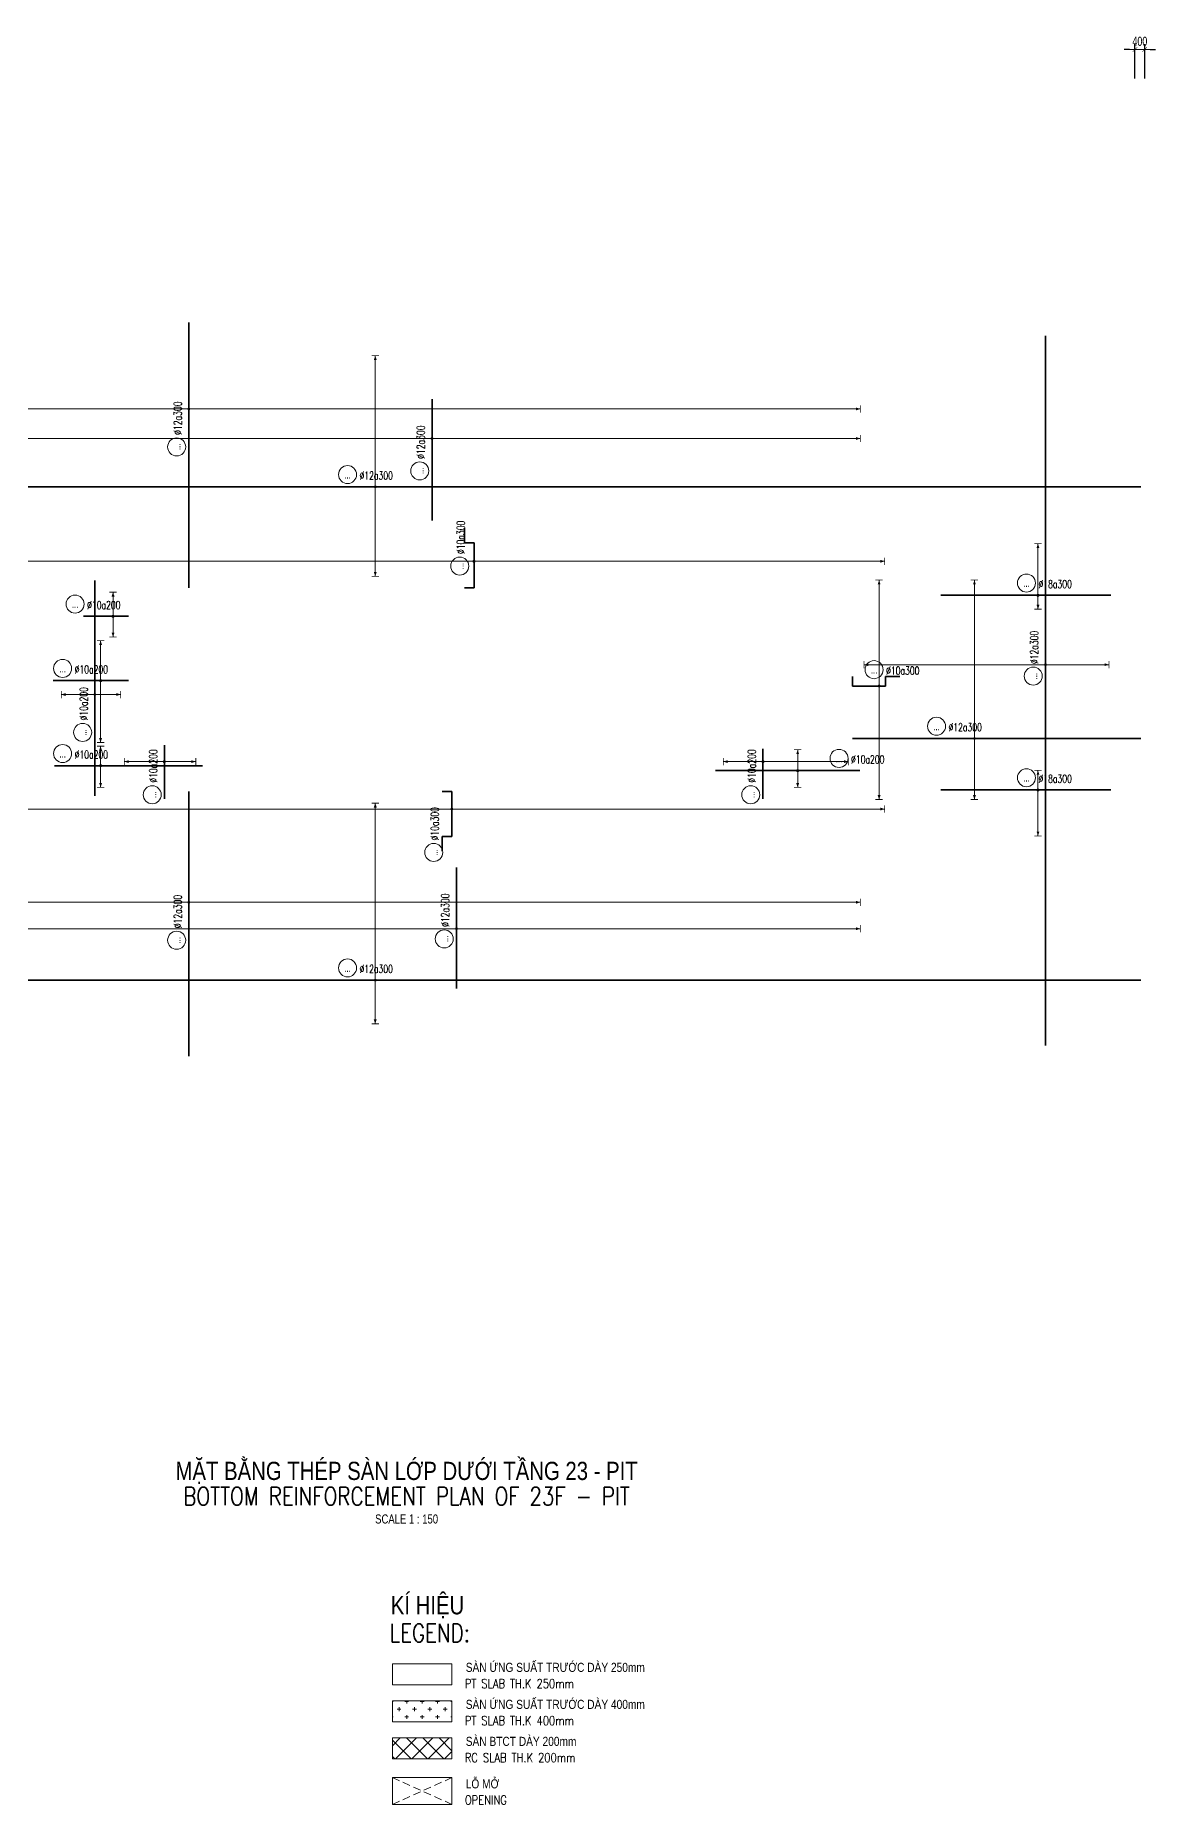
# Model space of a CAD drawing. Header units: millimetres. Extents: x 118516 to 587758, y -25561 to 50684.
# Drawn here: x 146261 to 192450, y -22270 to 50684 of the extents above; entities that cross this region are included whole.
import ezdxf
from ezdxf.enums import TextEntityAlignment as Align

# ---------------------------------------------------------------- set-up
doc = ezdxf.new("R2010")
doc.units = ezdxf.units.MM
doc.linetypes.add('DASHED2', pattern=[9.525, 6.35, -3.175])
doc.layers.get('0').update_dxf_attribs({"lineweight": 20})
doc.layers.get('Defpoints').update_dxf_attribs({"color": 151, "lineweight": 9})
for name, color, linetype, lineweight in [('NDC_S_ANNO', 7, 'Continuous', 20), ('NDC_S_DIM', 1, 'Continuous', 15), ('NDC_S_ENG TEXT', 2, 'Continuous', 20), ('NDC_S_ENG TITLE', 3, 'Continuous', 20), ('NDC_S_HATCH MATERIAL', 8, 'Continuous', 13), ('NDC_S_OPENING', 9, 'DASHED2', 13), ('NDC_S_REBAR', 4, 'Continuous', 35), ('NDC_S_SLAB', 2, 'Continuous', 20), ('NDC_S_TEXT SYMBOL', 7, 'Continuous', 20), ('NDC_S_VN TEXT', 7, 'Continuous', 20), ('NDC_S_VN TITLE', 6, 'Continuous', 35)]:
    doc.layers.add(name, color=color, linetype=linetype, lineweight=lineweight)
doc.styles.add('$0$NDC_EN TXT', font='romans.shx', dxfattribs={"width": 0.8})
doc.styles.add('ARIAL', font='arial.ttf', dxfattribs={"width": 0.7})
doc.styles.add('NDC_ANNO', font='', dxfattribs={"width": 0.8})
doc.styles.add('NDC_DIM', font='', dxfattribs={"width": 0.75})
doc.styles.add('NDC_EN TXT', font='romans.shx', dxfattribs={"width": 0.8})
doc.styles.add('NDC_ROMANS', font='romans.shx', dxfattribs={"width": 0.7})
doc.styles.add('NDC_VIE TXT', font='arial.ttf', dxfattribs={"width": 0.8})
doc.styles.get('NDC_ANNO').set_extended_font_data('Dotum')
doc.styles.get('NDC_DIM').set_extended_font_data('Dotum')
doc.dimstyles.new('NDC_dim_150', dxfattribs={"dimscale": 150, "dimtxt": 2.5, "dimasz": 1.5, "dimexe": 1.5, "dimexo": 2.5, "dimgap": 1, "dimtad": 1, "dimdec": 0, "dimzin": 0, "dimdsep": 46, "dimtxsty": 'NDC_DIM', "dimblk": 'DIMMARK', "dimcen": 0.09, "dimdle": 1.2, "dimclrd": 1, "dimclre": 1, "dimclrt": 3, "dimadec": 0, "dimazin": 0, "dimtfac": 1, "dimtdec": 0, "dimtix": 1, "dimtofl": 0, "dimtmove": 0, "dimatfit": 3, "dimfxl": 8, "dimfxlon": 1, "dimtolj": 1, "dimtzin": 0, "dimarcsym": 0})

# ---------------------------------------------------------------- blocks, each defined once
blk = doc.blocks.new('DIMMARK')
at = {"layer": 'NDC_S_DIM', "color": 1}
blk.add_line((-1.5, 0), (1, 0), dxfattribs=at)
at = {"layer": 'NDC_S_DIM', "color": 2, "const_width": 0.1}
blk.add_lwpolyline([(-0.42, -0.42), (0.42, 0.42)], dxfattribs=at)
blk = doc.blocks.new('*D13')
at = {"layer": 'Defpoints', "color": 0, "ltscale": 100, "transparency": 16777216}
for p in [(192000, 50100), (191600, 34011), (192000, 34011)]:
    blk.add_point(p, dxfattribs=at)
at = {"layer": 'NDC_S_DIM', "color": 1, "lineweight": -2, "ltscale": 100, "transparency": 16777216}
for p, q in [((191375, 50100), (191150, 50100)), ((191600, 48900), (191600, 50325)), ((192000, 48900), (192000, 50325)), ((192225, 50100), (192450, 50100))]:
    blk.add_line(p, q, dxfattribs=at)
at = {"layer": 'NDC_S_DIM', "color": 1, "lineweight": -2, "ltscale": 100, "transparency": 16777216, "xscale": 225, "yscale": 225, "zscale": 225}
blk.add_blockref('DIMMARK', (191600, 50100), dxfattribs=at)
at = {"layer": 'NDC_S_DIM', "color": 1, "lineweight": -2, "ltscale": 100, "transparency": 16777216, "xscale": 225, "yscale": 225, "zscale": 225, "rotation": 180}
blk.add_blockref('DIMMARK', (192000, 50100), dxfattribs=at)
at = {"layer": 'NDC_S_DIM', "color": 3, "ltscale": 100, "transparency": 16777216, "insert": (191800, 50437), "char_height": 375, "attachment_point": 5, "style": 'NDC_DIM'}
blk.add_mtext('\\A1;400', dxfattribs=at)
blk = doc.blocks.new('Drawing name_symbol')
at = {"layer": 'NDC_S_ENG TITLE', "style": 'NDC_EN TXT', "width": 0.8}
blk.add_attdef('SECTDET1', text='', height=5, dxfattribs=at).set_placement((0, 1.01), align=Align.CENTER)
at = {"layer": 'NDC_S_TEXT SYMBOL', "lineweight": 25, "style": 'NDC_ANNO', "width": 0.8}
blk.add_attdef('SSCALE', text='', height=2.5, dxfattribs=at).set_placement((0, -4), align=Align.CENTER)
at = {"layer": 'NDC_S_VN TITLE', "style": 'NDC_VIE TXT', "width": 0.8}
blk.add_attdef('SECTDET2', text='', height=5, dxfattribs=at).set_placement((0, 7.97), align=Align.CENTER)
blk = doc.blocks.new('*U41')
h = blk.add_hatch(color=6)
edge = h.paths.add_edge_path()
edge.add_arc((-75.12, 0), 0.3, 0, 360)
at = {"layer": 'NDC_S_DIM', "color": 6}
for q in [(-75.12, 48.66), (-75.12, -12.01)]:
    blk.add_line((-75.12, 0), q, dxfattribs=at)
for points in [[(-76.12, 48.66, 0.2, 0.2, 0), (-74.12, 48.66, 0, 0, 0)], [(-76.12, -12.01, 0.2, 0.2, 0), (-74.12, -12.01, 0, 0, 0)]]:
    blk.add_lwpolyline(points, format="xyseb", dxfattribs=at)
at = {"layer": 'NDC_S_DIM'}
blk.add_circle((-82.75, 3.36), 2.48, dxfattribs=at)
at = {"layer": 'NDC_S_DIM', "color": 6}
blk.add_circle((-75.12, 0), 0.3, dxfattribs=at)
for points in [[(-75.52, 47.46), (-75.12, 48.66), (-74.72, 47.46)], [(-75.52, -10.81), (-75.12, -12.01), (-74.72, -10.81)]]:
    blk.add_solid(points, dxfattribs=at)
at = {"layer": 'NDC_S_REBAR'}
for p, q in [((0, 0), (-273.75, 0)), ((-273.75, 0), (-273.75, 0)), ((0, 0), (135.3, 0)), ((135.3, 0), (135.3, 0)), ((135.3, 0), (135.3, 0)), ((-273.75, 0), (-273.75, 0))]:
    blk.add_line(p, q, dxfattribs=at)
at = {"layer": 'NDC_S_VN TEXT', "style": 'ARIAL', "width": 0.7}
blk.add_attdef('KHT', text='', height=2.2, dxfattribs=at).set_placement((-82.75, 3.36), align=Align.MIDDLE_CENTER)
at = {"layer": 'NDC_S_VN TEXT', "color": 3, "style": 'NDC_ROMANS', "width": 0.7}
blk.add_attdef('DKT', (-79.45, 1.98), '', height=2.2, dxfattribs=at)
blk = doc.blocks.new('*U36')
h = blk.add_hatch(color=6)
edge = h.paths.add_edge_path()
edge.add_arc((4.81, 0), 0.3, 0, 360)
at = {"layer": 'NDC_S_DIM', "color": 6}
for q in [(4.81, 43.55), (4.81, -16.79)]:
    blk.add_line((4.81, 0), q, dxfattribs=at)
for points in [[(3.81, 43.55, 0.2, 0.2, 0), (5.81, 43.55, 0, 0, 0)], [(3.81, -16.79, 0.2, 0.2, 0), (5.81, -16.79, 0, 0, 0)]]:
    blk.add_lwpolyline(points, format="xyseb", dxfattribs=at)
at = {"layer": 'NDC_S_DIM'}
blk.add_circle((-5.62, 3.36), 2.48, dxfattribs=at)
at = {"layer": 'NDC_S_DIM', "color": 6}
blk.add_circle((4.81, 0), 0.3, dxfattribs=at)
for points in [[(4.41, 42.35), (4.81, 43.55), (5.21, 42.35)], [(4.41, -15.59), (4.81, -16.79), (5.21, -15.59)]]:
    blk.add_solid(points, dxfattribs=at)
at = {"layer": 'NDC_S_REBAR'}
for p, q in [((0, 0), (-28.73, 0)), ((-28.73, 0), (-28.73, 0)), ((0, 0), (50.53, 0)), ((50.53, 0), (50.53, 0)), ((50.53, 0), (50.53, 0)), ((-28.73, 0), (-28.73, 0))]:
    blk.add_line(p, q, dxfattribs=at)
at = {"layer": 'NDC_S_VN TEXT', "style": 'ARIAL', "width": 0.7}
blk.add_attdef('KHT', text='', height=2.2, dxfattribs=at).set_placement((-5.62, 3.36), align=Align.MIDDLE_CENTER)
at = {"layer": 'NDC_S_VN TEXT', "color": 3, "style": 'NDC_ROMANS', "width": 0.7}
blk.add_attdef('DKT', (-2.32, 1.98), '', height=2.2, dxfattribs=at)
blk = doc.blocks.new('*U37')
h = blk.add_hatch(color=6)
edge = h.paths.add_edge_path()
edge.add_arc((4.81, 0), 0.3, 0, 360)
at = {"layer": 'NDC_S_DIM', "color": 6}
for q in [(4.81, 70.43), (4.81, -184.57)]:
    blk.add_line((4.81, 0), q, dxfattribs=at)
for points in [[(3.81, 70.43, 0.2, 0.2, 0), (5.81, 70.43, 0, 0, 0)], [(3.81, -184.57, 0.2, 0.2, 0), (5.81, -184.57, 0, 0, 0)]]:
    blk.add_lwpolyline(points, format="xyseb", dxfattribs=at)
at = {"layer": 'NDC_S_DIM'}
blk.add_circle((-5.62, 3.36), 2.48, dxfattribs=at)
at = {"layer": 'NDC_S_DIM', "color": 6}
blk.add_circle((4.81, 0), 0.3, dxfattribs=at)
for points in [[(4.41, 69.23), (4.81, 70.43), (5.21, 69.23)], [(4.41, -183.37), (4.81, -184.57), (5.21, -183.37)]]:
    blk.add_solid(points, dxfattribs=at)
at = {"layer": 'NDC_S_REBAR'}
for p, q in [((0, 0), (-37.45, 0)), ((-37.45, 0), (-37.45, 0)), ((0, 0), (35.24, 0)), ((35.24, 0), (35.24, 0)), ((35.24, 0), (35.24, 0)), ((-37.45, 0), (-37.45, 0))]:
    blk.add_line(p, q, dxfattribs=at)
at = {"layer": 'NDC_S_VN TEXT', "style": 'ARIAL', "width": 0.7}
blk.add_attdef('KHT', text='', height=2.2, dxfattribs=at).set_placement((-5.62, 3.36), align=Align.MIDDLE_CENTER)
at = {"layer": 'NDC_S_VN TEXT', "color": 3, "style": 'NDC_ROMANS', "width": 0.7}
blk.add_attdef('DKT', (-2.32, 1.98), '', height=2.2, dxfattribs=at)
blk = doc.blocks.new('*U87')
h = blk.add_hatch(color=6)
edge = h.paths.add_edge_path()
edge.add_arc((4.81, 0), 0.3, 0, 360)
at = {"layer": 'NDC_S_DIM', "color": 6}
for q in [(4.81, 70.43), (4.81, -184.57)]:
    blk.add_line((4.81, 0), q, dxfattribs=at)
for points in [[(3.81, 70.43, 0.2, 0.2, 0), (5.81, 70.43, 0, 0, 0)], [(3.81, -184.57, 0.2, 0.2, 0), (5.81, -184.57, 0, 0, 0)]]:
    blk.add_lwpolyline(points, format="xyseb", dxfattribs=at)
at = {"layer": 'NDC_S_DIM'}
blk.add_circle((-5.62, 3.36), 2.48, dxfattribs=at)
at = {"layer": 'NDC_S_DIM', "color": 6}
blk.add_circle((4.81, 0), 0.3, dxfattribs=at)
for points in [[(4.41, 69.23), (4.81, 70.43), (5.21, 69.23)], [(4.41, -183.37), (4.81, -184.57), (5.21, -183.37)]]:
    blk.add_solid(points, dxfattribs=at)
at = {"layer": 'NDC_S_REBAR'}
for p, q in [((0, 0), (-44.4, 0)), ((-44.4, 0), (-44.4, 0)), ((0, 0), (28.55, 0)), ((28.55, 0), (28.55, 0)), ((28.55, 0), (28.55, 0)), ((-44.4, 0), (-44.4, 0))]:
    blk.add_line(p, q, dxfattribs=at)
at = {"layer": 'NDC_S_VN TEXT', "style": 'ARIAL', "width": 0.7}
blk.add_attdef('KHT', text='', height=2.2, dxfattribs=at).set_placement((-5.62, 3.36), align=Align.MIDDLE_CENTER)
at = {"layer": 'NDC_S_VN TEXT', "color": 3, "style": 'NDC_ROMANS', "width": 0.7}
blk.add_attdef('DKT', (-2.32, 1.98), '', height=2.2, dxfattribs=at)
blk = doc.blocks.new('*U88')
h = blk.add_hatch(color=6)
edge = h.paths.add_edge_path()
edge.add_arc((-75.12, 0), 0.3, 0, 360)
at = {"layer": 'NDC_S_DIM', "color": 6}
for q in [(-75.12, 36.04), (-75.12, -24.63)]:
    blk.add_line((-75.12, 0), q, dxfattribs=at)
for points in [[(-76.12, 36.04, 0.2, 0.2, 0), (-74.12, 36.04, 0, 0, 0)], [(-76.12, -24.63, 0.2, 0.2, 0), (-74.12, -24.63, 0, 0, 0)]]:
    blk.add_lwpolyline(points, format="xyseb", dxfattribs=at)
at = {"layer": 'NDC_S_DIM'}
blk.add_circle((-82.75, 3.36), 2.48, dxfattribs=at)
at = {"layer": 'NDC_S_DIM', "color": 6}
blk.add_circle((-75.12, 0), 0.3, dxfattribs=at)
for points in [[(-75.52, 34.84), (-75.12, 36.04), (-74.72, 34.84)], [(-75.52, -23.43), (-75.12, -24.63), (-74.72, -23.43)]]:
    blk.add_solid(points, dxfattribs=at)
at = {"layer": 'NDC_S_REBAR'}
for p, q in [((0, 0), (-273.75, 0)), ((-273.75, 0), (-273.75, 0)), ((0, 0), (135.3, 0)), ((135.3, 0), (135.3, 0)), ((135.3, 0), (135.3, 0)), ((-273.75, 0), (-273.75, 0))]:
    blk.add_line(p, q, dxfattribs=at)
at = {"layer": 'NDC_S_VN TEXT', "style": 'ARIAL', "width": 0.7}
blk.add_attdef('KHT', text='', height=2.2, dxfattribs=at).set_placement((-82.75, 3.36), align=Align.MIDDLE_CENTER)
at = {"layer": 'NDC_S_VN TEXT', "color": 3, "style": 'NDC_ROMANS', "width": 0.7}
blk.add_attdef('DKT', (-79.45, 1.98), '', height=2.2, dxfattribs=at)
blk = doc.blocks.new('*U84')
h = blk.add_hatch(color=6)
edge = h.paths.add_edge_path()
edge.add_arc((3.26, 0), 0.3, 0, 360)
at = {"layer": 'NDC_S_DIM', "color": 6}
for q in [(3.26, 142.72), (3.26, -118.94)]:
    blk.add_line((3.26, 0), q, dxfattribs=at)
for points in [[(2.26, 142.72, 0.2, 0.2, 0), (4.26, 142.72, 0, 0, 0)], [(2.26, -118.94, 0.2, 0.2, 0), (4.26, -118.94, 0, 0, 0)]]:
    blk.add_lwpolyline(points, format="xyseb", dxfattribs=at)
at = {"layer": 'NDC_S_DIM'}
blk.add_circle((-8.68, 4.97), 2.48, dxfattribs=at)
at = {"layer": 'NDC_S_DIM', "color": 6}
blk.add_circle((3.26, 0), 0.3, dxfattribs=at)
for points in [[(2.86, 141.52), (3.26, 142.72), (3.66, 141.52)], [(2.86, -117.74), (3.26, -118.94), (3.66, -117.74)]]:
    blk.add_solid(points, dxfattribs=at)
at = {"layer": 'NDC_S_REBAR'}
for p, q in [((-4.29, 2.67), (-8.29, 2.67)), ((-4.29, 0), (-4.29, 2.67)), ((0, 0), (-4.29, 0)), ((0, 0), (8.05, 0)), ((8.05, 0), (8.05, 2.67)), ((8.05, 2.67), (8.05, 2.67))]:
    blk.add_line(p, q, dxfattribs=at)
at = {"layer": 'NDC_S_VN TEXT', "style": 'ARIAL', "width": 0.7}
blk.add_attdef('KHT', text='', height=2.2, dxfattribs=at).set_placement((-8.68, 4.97), align=Align.MIDDLE_CENTER)
at = {"layer": 'NDC_S_VN TEXT', "color": 3, "style": 'NDC_ROMANS', "width": 0.7}
blk.add_attdef('DKT', (-5.38, 3.6), '', height=2.2, dxfattribs=at)
blk = doc.blocks.new('*U85')
h = blk.add_hatch(color=6)
edge = h.paths.add_edge_path()
edge.add_arc((4.81, 0), 0.3, 0, 360)
at = {"layer": 'NDC_S_DIM', "color": 6}
for q in [(4.81, 155.49), (4.81, -112.84)]:
    blk.add_line((4.81, 0), q, dxfattribs=at)
for points in [[(3.81, 155.49, 0.2, 0.2, 0), (5.81, 155.49, 0, 0, 0)], [(3.81, -112.84, 0.2, 0.2, 0), (5.81, -112.84, 0, 0, 0)]]:
    blk.add_lwpolyline(points, format="xyseb", dxfattribs=at)
at = {"layer": 'NDC_S_DIM'}
blk.add_circle((3.49, 3.93), 2.48, dxfattribs=at)
at = {"layer": 'NDC_S_DIM', "color": 6}
blk.add_circle((4.81, 0), 0.3, dxfattribs=at)
for points in [[(4.41, 154.29), (4.81, 155.49), (5.21, 154.29)], [(4.41, -111.64), (4.81, -112.84), (5.21, -111.64)]]:
    blk.add_solid(points, dxfattribs=at)
at = {"layer": 'NDC_S_REBAR'}
for p, q in [((-2.52, 0), (-2.52, 2.67)), ((-2.52, 2.67), (-2.52, 2.67)), ((0, 0), (-2.52, 0)), ((0, 0), (9.88, 0)), ((9.88, 0), (9.88, 2.67)), ((9.88, 2.67), (13.88, 2.67))]:
    blk.add_line(p, q, dxfattribs=at)
at = {"layer": 'NDC_S_VN TEXT', "style": 'ARIAL', "width": 0.7}
blk.add_attdef('KHT', text='', height=2.2, dxfattribs=at).set_placement((3.49, 3.93), align=Align.MIDDLE_CENTER)
at = {"layer": 'NDC_S_VN TEXT', "color": 3, "style": 'NDC_ROMANS', "width": 0.7}
blk.add_attdef('DKT', (6.79, 2.56), '', height=2.2, dxfattribs=at)
blk = doc.blocks.new('*U91')
h = blk.add_hatch(color=6)
edge = h.paths.add_edge_path()
edge.add_arc((4.81, 0), 0.3, 0, 360)
at = {"layer": 'NDC_S_DIM', "color": 6}
for q in [(4.81, 29.15), (4.81, -31.18)]:
    blk.add_line((4.81, 0), q, dxfattribs=at)
for points in [[(3.81, 29.15, 0.2, 0.2, 0), (5.81, 29.15, 0, 0, 0)], [(3.81, -31.18, 0.2, 0.2, 0), (5.81, -31.18, 0, 0, 0)]]:
    blk.add_lwpolyline(points, format="xyseb", dxfattribs=at)
at = {"layer": 'NDC_S_DIM'}
blk.add_circle((3.42, 4.51), 2.48, dxfattribs=at)
at = {"layer": 'NDC_S_DIM', "color": 6}
blk.add_circle((4.81, 0), 0.3, dxfattribs=at)
for points in [[(4.41, 27.95), (4.81, 29.15), (5.21, 27.95)], [(4.41, -29.98), (4.81, -31.18), (5.21, -29.98)]]:
    blk.add_solid(points, dxfattribs=at)
at = {"layer": 'NDC_S_REBAR'}
for p, q in [((-2.52, 0), (-2.52, 2.67)), ((-2.52, 2.67), (-2.52, 2.67)), ((0, 0), (-2.52, 0)), ((0, 0), (6.55, 0)), ((6.55, 0), (6.55, 2.67)), ((6.55, 2.67), (10.55, 2.67))]:
    blk.add_line(p, q, dxfattribs=at)
at = {"layer": 'NDC_S_VN TEXT', "style": 'ARIAL', "width": 0.7}
blk.add_attdef('KHT', text='', height=2.2, dxfattribs=at).set_placement((3.42, 4.51), align=Align.MIDDLE_CENTER)
at = {"layer": 'NDC_S_VN TEXT', "color": 3, "style": 'NDC_ROMANS', "width": 0.7}
blk.add_attdef('DKT', (6.72, 3.14), '', height=2.2, dxfattribs=at)
blk = doc.blocks.new('*U74')
h = blk.add_hatch(color=6)
edge = h.paths.add_edge_path()
edge.add_arc((4.81, 0), 0.3, 0, 360)
at = {"layer": 'NDC_S_DIM', "color": 6}
for q in [(4.81, 5.38), (4.81, -5.95)]:
    blk.add_line((4.81, 0), q, dxfattribs=at)
for points in [[(3.81, 5.38, 0.2, 0.2, 0), (5.81, 5.38, 0, 0, 0)], [(3.81, -5.95, 0.2, 0.2, 0), (5.81, -5.95, 0, 0, 0)]]:
    blk.add_lwpolyline(points, format="xyseb", dxfattribs=at)
at = {"layer": 'NDC_S_DIM'}
blk.add_circle((-5.62, 3.36), 2.48, dxfattribs=at)
at = {"layer": 'NDC_S_DIM', "color": 6}
blk.add_circle((4.81, 0), 0.3, dxfattribs=at)
for points in [[(4.41, 4.18), (4.81, 5.38), (5.21, 4.18)], [(4.41, -4.75), (4.81, -5.95), (5.21, -4.75)]]:
    blk.add_solid(points, dxfattribs=at)
at = {"layer": 'NDC_S_REBAR'}
for p, q in [((0, 0), (-7.85, 0)), ((-7.85, 0), (-7.85, 0)), ((0, 0), (32.82, 0)), ((32.82, 0), (32.82, 0)), ((32.82, 0), (32.82, 0)), ((-7.85, 0), (-7.85, 0))]:
    blk.add_line(p, q, dxfattribs=at)
at = {"layer": 'NDC_S_VN TEXT', "style": 'ARIAL', "width": 0.7}
blk.add_attdef('KHT', text='', height=2.2, dxfattribs=at).set_placement((-5.62, 3.36), align=Align.MIDDLE_CENTER)
at = {"layer": 'NDC_S_VN TEXT', "color": 3, "style": 'NDC_ROMANS', "width": 0.7}
blk.add_attdef('DKT', (-2.32, 1.98), '', height=2.2, dxfattribs=at)
blk = doc.blocks.new('*U75')
h = blk.add_hatch(color=6)
edge = h.paths.add_edge_path()
edge.add_arc((4.81, 0), 0.3, 0, 360)
at = {"layer": 'NDC_S_DIM', "color": 6}
for q in [(4.81, 10.99), (4.81, -17.01)]:
    blk.add_line((4.81, 0), q, dxfattribs=at)
for points in [[(3.81, 10.99, 0.2, 0.2, 0), (5.81, 10.99, 0, 0, 0)], [(3.81, -17.01, 0.2, 0.2, 0), (5.81, -17.01, 0, 0, 0)]]:
    blk.add_lwpolyline(points, format="xyseb", dxfattribs=at)
at = {"layer": 'NDC_S_DIM'}
blk.add_circle((-5.62, 3.36), 2.48, dxfattribs=at)
at = {"layer": 'NDC_S_DIM', "color": 6}
blk.add_circle((4.81, 0), 0.3, dxfattribs=at)
for points in [[(4.41, 9.79), (4.81, 10.99), (5.21, 9.79)], [(4.41, -15.81), (4.81, -17.01), (5.21, -15.81)]]:
    blk.add_solid(points, dxfattribs=at)
at = {"layer": 'NDC_S_REBAR'}
for p, q in [((0, 0), (-8.18, 0)), ((-8.18, 0), (-8.18, 0)), ((0, 0), (12.48, 0)), ((12.48, 0), (12.48, 0)), ((12.48, 0), (12.48, 0)), ((-8.18, 0), (-8.18, 0))]:
    blk.add_line(p, q, dxfattribs=at)
at = {"layer": 'NDC_S_VN TEXT', "style": 'ARIAL', "width": 0.7}
blk.add_attdef('KHT', text='', height=2.2, dxfattribs=at).set_placement((-5.62, 3.36), align=Align.MIDDLE_CENTER)
at = {"layer": 'NDC_S_VN TEXT', "color": 3, "style": 'NDC_ROMANS', "width": 0.7}
blk.add_attdef('DKT', (-2.32, 1.98), '', height=2.2, dxfattribs=at)
blk = doc.blocks.new('*U72')
h = blk.add_hatch(color=6)
edge = h.paths.add_edge_path()
edge.add_arc((4.81, 0), 0.3, 0, 360)
at = {"layer": 'NDC_S_DIM', "color": 6}
for q in [(4.81, 6.63), (4.81, -5.71)]:
    blk.add_line((4.81, 0), q, dxfattribs=at)
for points in [[(3.81, 6.63, 0.2, 0.2, 0), (5.81, 6.63, 0, 0, 0)], [(3.81, -5.71, 0.2, 0.2, 0), (5.81, -5.71, 0, 0, 0)]]:
    blk.add_lwpolyline(points, format="xyseb", dxfattribs=at)
at = {"layer": 'NDC_S_DIM'}
blk.add_circle((-5.62, 3.36), 2.48, dxfattribs=at)
at = {"layer": 'NDC_S_DIM', "color": 6}
blk.add_circle((4.81, 0), 0.3, dxfattribs=at)
for points in [[(4.41, 5.43), (4.81, 6.63), (5.21, 5.43)], [(4.41, -4.51), (4.81, -5.71), (5.21, -4.51)]]:
    blk.add_solid(points, dxfattribs=at)
at = {"layer": 'NDC_S_REBAR'}
for p, q in [((0, 0), (-3.28, 0)), ((-3.28, 0), (-3.28, 0)), ((0, 0), (9.06, 0)), ((9.06, 0), (9.06, 0)), ((9.06, 0), (9.06, 0)), ((-3.28, 0), (-3.28, 0))]:
    blk.add_line(p, q, dxfattribs=at)
at = {"layer": 'NDC_S_VN TEXT', "style": 'ARIAL', "width": 0.7}
blk.add_attdef('KHT', text='', height=2.2, dxfattribs=at).set_placement((-5.62, 3.36), align=Align.MIDDLE_CENTER)
at = {"layer": 'NDC_S_VN TEXT', "color": 3, "style": 'NDC_ROMANS', "width": 0.7}
blk.add_attdef('DKT', (-2.32, 1.98), '', height=2.2, dxfattribs=at)
blk = doc.blocks.new('*U63')
h = blk.add_hatch(color=6)
edge = h.paths.add_edge_path()
edge.add_arc((3.48, 0), 0.3, 0, 360)
at = {"layer": 'NDC_S_DIM', "color": 6}
for q in [(3.48, 10.9), (3.48, -23.43)]:
    blk.add_line((3.48, 0), q, dxfattribs=at)
for points in [[(2.48, 10.9, 0.2, 0.2, 0), (4.48, 10.9, 0, 0, 0)], [(2.48, -23.43, 0.2, 0.2, 0), (4.48, -23.43, 0, 0, 0)]]:
    blk.add_lwpolyline(points, format="xyseb", dxfattribs=at)
at = {"layer": 'NDC_S_DIM'}
blk.add_circle((-5.62, 3.36), 2.48, dxfattribs=at)
at = {"layer": 'NDC_S_DIM', "color": 6}
blk.add_circle((3.48, 0), 0.3, dxfattribs=at)
for points in [[(3.08, 9.7), (3.48, 10.9), (3.88, 9.7)], [(3.08, -22.23), (3.48, -23.43), (3.88, -22.23)]]:
    blk.add_solid(points, dxfattribs=at)
at = {"layer": 'NDC_S_REBAR'}
for p, q in [((0, 0), (-6.77, 0)), ((-6.77, 0), (-6.77, 0)), ((0, 0), (7.03, 0)), ((7.03, 0), (7.03, 0)), ((7.03, 0), (7.03, 0)), ((-6.77, 0), (-6.77, 0))]:
    blk.add_line(p, q, dxfattribs=at)
at = {"layer": 'NDC_S_VN TEXT', "style": 'ARIAL', "width": 0.7}
blk.add_attdef('KHT', text='', height=2.2, dxfattribs=at).set_placement((-5.62, 3.36), align=Align.MIDDLE_CENTER)
at = {"layer": 'NDC_S_VN TEXT', "color": 3, "style": 'NDC_ROMANS', "width": 0.7}
blk.add_attdef('DKT', (-2.32, 1.98), '', height=2.2, dxfattribs=at)
blk = doc.blocks.new('*U64')
h = blk.add_hatch(color=6)
edge = h.paths.add_edge_path()
edge.add_arc((4.81, 0), 0.3, 0, 360)
at = {"layer": 'NDC_S_DIM', "color": 6}
for q in [(4.81, 5.72), (4.81, -4.61)]:
    blk.add_line((4.81, 0), q, dxfattribs=at)
for points in [[(3.81, 5.72, 0.2, 0.2, 0), (5.81, 5.72, 0, 0, 0)], [(3.81, -4.61, 0.2, 0.2, 0), (5.81, -4.61, 0, 0, 0)]]:
    blk.add_lwpolyline(points, format="xyseb", dxfattribs=at)
at = {"layer": 'NDC_S_DIM'}
blk.add_circle((16.18, 3.36), 2.48, dxfattribs=at)
at = {"layer": 'NDC_S_DIM', "color": 6}
blk.add_circle((4.81, 0), 0.3, dxfattribs=at)
for points in [[(4.41, 4.52), (4.81, 5.72), (5.21, 4.52)], [(4.41, -3.41), (4.81, -4.61), (5.21, -3.41)]]:
    blk.add_solid(points, dxfattribs=at)
at = {"layer": 'NDC_S_REBAR'}
for p, q in [((0, 0), (-17.8, 0)), ((-17.8, 0), (-17.8, 0)), ((0, 0), (21.87, 0)), ((21.87, 0), (21.87, 0)), ((21.87, 0), (21.87, 0)), ((-17.8, 0), (-17.8, 0))]:
    blk.add_line(p, q, dxfattribs=at)
at = {"layer": 'NDC_S_VN TEXT', "style": 'ARIAL', "width": 0.7}
blk.add_attdef('KHT', text='', height=2.2, dxfattribs=at).set_placement((16.18, 3.36), align=Align.MIDDLE_CENTER)
at = {"layer": 'NDC_S_VN TEXT', "color": 3, "style": 'NDC_ROMANS', "width": 0.7}
blk.add_attdef('DKT', (19.48, 1.98), '', height=2.2, dxfattribs=at)
blk = doc.blocks.new('*U78')
h = blk.add_hatch(color=6)
edge = h.paths.add_edge_path()
edge.add_arc((4.81, 0), 0.3, 0, 360)
at = {"layer": 'NDC_S_DIM', "color": 6}
for q in [(4.81, 9.26), (4.81, -7.07)]:
    blk.add_line((4.81, 0), q, dxfattribs=at)
for points in [[(3.81, 9.26, 0.2, 0.2, 0), (5.81, 9.26, 0, 0, 0)], [(3.81, -7.07, 0.2, 0.2, 0), (5.81, -7.07, 0, 0, 0)]]:
    blk.add_lwpolyline(points, format="xyseb", dxfattribs=at)
at = {"layer": 'NDC_S_DIM'}
blk.add_circle((-5.62, 3.36), 2.48, dxfattribs=at)
at = {"layer": 'NDC_S_DIM', "color": 6}
blk.add_circle((4.81, 0), 0.3, dxfattribs=at)
for points in [[(4.41, 8.06), (4.81, 9.26), (5.21, 8.06)], [(4.41, -5.87), (4.81, -7.07), (5.21, -5.87)]]:
    blk.add_solid(points, dxfattribs=at)
at = {"layer": 'NDC_S_REBAR'}
for p, q in [((0, 0), (-23.03, 0)), ((-23.03, 0), (-23.03, 0)), ((0, 0), (36.12, 0)), ((36.12, 0), (36.12, 0)), ((36.12, 0), (36.12, 0)), ((-23.03, 0), (-23.03, 0))]:
    blk.add_line(p, q, dxfattribs=at)
at = {"layer": 'NDC_S_VN TEXT', "style": 'ARIAL', "width": 0.7}
blk.add_attdef('KHT', text='', height=2.2, dxfattribs=at).set_placement((-5.62, 3.36), align=Align.MIDDLE_CENTER)
at = {"layer": 'NDC_S_VN TEXT', "color": 3, "style": 'NDC_ROMANS', "width": 0.7}
blk.add_attdef('DKT', (-2.32, 1.98), '', height=2.2, dxfattribs=at)
blk = doc.blocks.new('*U79')
h = blk.add_hatch(color=6)
edge = h.paths.add_edge_path()
edge.add_arc((-2.83, 0), 0.3, 0, 360)
at = {"layer": 'NDC_S_DIM', "color": 6}
for q in [(-2.83, 49.89), (-2.83, -17.44)]:
    blk.add_line((-2.83, 0), q, dxfattribs=at)
for points in [[(-3.83, 49.89, 0.2, 0.2, 0), (-1.83, 49.89, 0, 0, 0)], [(-3.83, -17.44, 0.2, 0.2, 0), (-1.83, -17.44, 0, 0, 0)]]:
    blk.add_lwpolyline(points, format="xyseb", dxfattribs=at)
at = {"layer": 'NDC_S_DIM'}
blk.add_circle((-5.98, 3.36), 2.48, dxfattribs=at)
at = {"layer": 'NDC_S_DIM', "color": 6}
blk.add_circle((-2.83, 0), 0.3, dxfattribs=at)
for points in [[(-3.23, 48.69), (-2.83, 49.89), (-2.43, 48.69)], [(-3.23, -16.24), (-2.83, -17.44), (-2.43, -16.24)]]:
    blk.add_solid(points, dxfattribs=at)
at = {"layer": 'NDC_S_REBAR'}
for p, q in [((0, 0), (-107.5, 0)), ((-107.5, 0), (-107.5, 0)), ((0, 0), (87.54, 0)), ((87.54, 0), (87.54, 0)), ((87.54, 0), (87.54, 0)), ((-107.5, 0), (-107.5, 0))]:
    blk.add_line(p, q, dxfattribs=at)
at = {"layer": 'NDC_S_VN TEXT', "style": 'ARIAL', "width": 0.7}
blk.add_attdef('KHT', text='', height=2.2, dxfattribs=at).set_placement((-5.98, 3.36), align=Align.MIDDLE_CENTER)
at = {"layer": 'NDC_S_VN TEXT', "color": 3, "style": 'NDC_ROMANS', "width": 0.7}
blk.add_attdef('DKT', (-2.68, 1.98), '', height=2.2, dxfattribs=at)
blk = doc.blocks.new('*U70')
h = blk.add_hatch(color=6)
edge = h.paths.add_edge_path()
edge.add_arc((3.48, 0), 0.3, 0, 360)
at = {"layer": 'NDC_S_DIM', "color": 6}
for q in [(3.48, 11.04), (3.48, -8.63)]:
    blk.add_line((3.48, 0), q, dxfattribs=at)
for points in [[(2.48, 11.04, 0.2, 0.2, 0), (4.48, 11.04, 0, 0, 0)], [(2.48, -8.63, 0.2, 0.2, 0), (4.48, -8.63, 0, 0, 0)]]:
    blk.add_lwpolyline(points, format="xyseb", dxfattribs=at)
at = {"layer": 'NDC_S_DIM'}
blk.add_circle((-5.62, 3.36), 2.48, dxfattribs=at)
at = {"layer": 'NDC_S_DIM', "color": 6}
blk.add_circle((3.48, 0), 0.3, dxfattribs=at)
for points in [[(3.08, 9.84), (3.48, 11.04), (3.88, 9.84)], [(3.08, -7.43), (3.48, -8.63), (3.88, -7.43)]]:
    blk.add_solid(points, dxfattribs=at)
at = {"layer": 'NDC_S_REBAR'}
for p, q in [((0, 0), (-6.77, 0)), ((-6.77, 0), (-6.77, 0)), ((0, 0), (8.03, 0)), ((8.03, 0), (8.03, 0)), ((8.03, 0), (8.03, 0)), ((-6.77, 0), (-6.77, 0))]:
    blk.add_line(p, q, dxfattribs=at)
at = {"layer": 'NDC_S_VN TEXT', "style": 'ARIAL', "width": 0.7}
blk.add_attdef('KHT', text='', height=2.2, dxfattribs=at).set_placement((-5.62, 3.36), align=Align.MIDDLE_CENTER)
at = {"layer": 'NDC_S_VN TEXT', "color": 3, "style": 'NDC_ROMANS', "width": 0.7}
blk.add_attdef('DKT', (-2.32, 1.98), '', height=2.2, dxfattribs=at)
blk = doc.blocks.new('*U76')
h = blk.add_hatch(color=6)
edge = h.paths.add_edge_path()
edge.add_arc((-3.32, 0), 0.3, 0, 360)
at = {"layer": 'NDC_S_DIM', "color": 6}
for q in [(-3.32, 137.26), (-3.32, -117.74)]:
    blk.add_line((-3.32, 0), q, dxfattribs=at)
for points in [[(-4.32, 137.26, 0.2, 0.2, 0), (-2.32, 137.26, 0, 0, 0)], [(-4.32, -117.74, 0.2, 0.2, 0), (-2.32, -117.74, 0, 0, 0)]]:
    blk.add_lwpolyline(points, format="xyseb", dxfattribs=at)
at = {"layer": 'NDC_S_DIM'}
blk.add_circle((-12.22, 3.36), 2.48, dxfattribs=at)
at = {"layer": 'NDC_S_DIM', "color": 6}
blk.add_circle((-3.32, 0), 0.3, dxfattribs=at)
for points in [[(-3.72, 136.06), (-3.32, 137.26), (-2.92, 136.06)], [(-3.72, -116.54), (-3.32, -117.74), (-2.92, -116.54)]]:
    blk.add_solid(points, dxfattribs=at)
at = {"layer": 'NDC_S_REBAR'}
for p, q in [((0, 0), (-25.89, 0)), ((-25.89, 0), (-25.89, 0)), ((0, 0), (7.45, 0)), ((7.45, 0), (7.45, 0)), ((7.45, 0), (7.45, 0)), ((-25.89, 0), (-25.89, 0))]:
    blk.add_line(p, q, dxfattribs=at)
at = {"layer": 'NDC_S_VN TEXT', "style": 'ARIAL', "width": 0.7}
blk.add_attdef('KHT', text='', height=2.2, dxfattribs=at).set_placement((-12.22, 3.36), align=Align.MIDDLE_CENTER)
at = {"layer": 'NDC_S_VN TEXT', "color": 3, "style": 'NDC_ROMANS', "width": 0.7}
blk.add_attdef('DKT', (-8.92, 1.98), '', height=2.2, dxfattribs=at)
blk = doc.blocks.new('*U77')
h = blk.add_hatch(color=6)
edge = h.paths.add_edge_path()
edge.add_arc((-9.43, 0), 0.3, 0, 360)
at = {"layer": 'NDC_S_DIM', "color": 6}
for q in [(-9.43, 143.98), (-9.43, -111.02)]:
    blk.add_line((-9.43, 0), q, dxfattribs=at)
for points in [[(-10.43, 143.98, 0.2, 0.2, 0), (-8.43, 143.98, 0, 0, 0)], [(-10.43, -111.02, 0.2, 0.2, 0), (-8.43, -111.02, 0, 0, 0)]]:
    blk.add_lwpolyline(points, format="xyseb", dxfattribs=at)
at = {"layer": 'NDC_S_DIM'}
blk.add_circle((-12.22, 3.36), 2.48, dxfattribs=at)
at = {"layer": 'NDC_S_DIM', "color": 6}
blk.add_circle((-9.43, 0), 0.3, dxfattribs=at)
for points in [[(-9.83, 142.78), (-9.43, 143.98), (-9.03, 142.78)], [(-9.83, -109.82), (-9.43, -111.02), (-9.03, -109.82)]]:
    blk.add_solid(points, dxfattribs=at)
at = {"layer": 'NDC_S_REBAR'}
for p, q in [((0, 0), (-25.89, 0)), ((-25.89, 0), (-25.89, 0)), ((0, 0), (7.45, 0)), ((7.45, 0), (7.45, 0)), ((7.45, 0), (7.45, 0)), ((-25.89, 0), (-25.89, 0))]:
    blk.add_line(p, q, dxfattribs=at)
at = {"layer": 'NDC_S_VN TEXT', "style": 'ARIAL', "width": 0.7}
blk.add_attdef('KHT', text='', height=2.2, dxfattribs=at).set_placement((-12.22, 3.36), align=Align.MIDDLE_CENTER)
at = {"layer": 'NDC_S_VN TEXT', "color": 3, "style": 'NDC_ROMANS', "width": 0.7}
blk.add_attdef('DKT', (-8.92, 1.98), '', height=2.2, dxfattribs=at)
blk = doc.blocks.new('*U49')
h = blk.add_hatch(color=6)
edge = h.paths.add_edge_path()
edge.add_arc((-2.46, 0), 0.3, 0, 360)
at = {"layer": 'NDC_S_DIM', "color": 6}
for q in [(-2.46, 14.18), (-2.46, -3.82)]:
    blk.add_line((-2.46, 0), q, dxfattribs=at)
for points in [[(-3.46, 14.18, 0.2, 0.2, 0), (-1.46, 14.18, 0, 0, 0)], [(-3.46, -3.82, 0.2, 0.2, 0), (-1.46, -3.82, 0, 0, 0)]]:
    blk.add_lwpolyline(points, format="xyseb", dxfattribs=at)
at = {"layer": 'NDC_S_DIM'}
blk.add_circle((-5.62, 3.36), 2.48, dxfattribs=at)
at = {"layer": 'NDC_S_DIM', "color": 6}
blk.add_circle((-2.46, 0), 0.3, dxfattribs=at)
for points in [[(-2.86, 12.98), (-2.46, 14.18), (-2.06, 12.98)], [(-2.86, -2.62), (-2.46, -3.82), (-2.06, -2.62)]]:
    blk.add_solid(points, dxfattribs=at)
at = {"layer": 'NDC_S_REBAR'}
for p, q in [((0, 0), (-29.13, 0)), ((-29.13, 0), (-29.13, 0)), ((0, 0), (17.54, 0)), ((17.54, 0), (17.54, 0)), ((17.54, 0), (17.54, 0)), ((-29.13, 0), (-29.13, 0))]:
    blk.add_line(p, q, dxfattribs=at)
at = {"layer": 'NDC_S_VN TEXT', "style": 'ARIAL', "width": 0.7}
blk.add_attdef('KHT', text='', height=2.2, dxfattribs=at).set_placement((-5.62, 3.36), align=Align.MIDDLE_CENTER)
at = {"layer": 'NDC_S_VN TEXT', "color": 3, "style": 'NDC_ROMANS', "width": 0.7}
blk.add_attdef('DKT', (-2.32, 1.98), '', height=2.2, dxfattribs=at)
blk = doc.blocks.new('*U93')
h = blk.add_hatch(color=6)
edge = h.paths.add_edge_path()
edge.add_arc((-2.46, 0), 0.3, 0, 360)
at = {"layer": 'NDC_S_DIM', "color": 6}
for q in [(-2.46, 5.37), (-2.46, -12.63)]:
    blk.add_line((-2.46, 0), q, dxfattribs=at)
for points in [[(-3.46, 5.37, 0.2, 0.2, 0), (-1.46, 5.37, 0, 0, 0)], [(-3.46, -12.63, 0.2, 0.2, 0), (-1.46, -12.63, 0, 0, 0)]]:
    blk.add_lwpolyline(points, format="xyseb", dxfattribs=at)
at = {"layer": 'NDC_S_DIM'}
blk.add_circle((-5.62, 3.36), 2.48, dxfattribs=at)
at = {"layer": 'NDC_S_DIM', "color": 6}
blk.add_circle((-2.46, 0), 0.3, dxfattribs=at)
for points in [[(-2.86, 4.17), (-2.46, 5.37), (-2.06, 4.17)], [(-2.86, -11.43), (-2.46, -12.63), (-2.06, -11.43)]]:
    blk.add_solid(points, dxfattribs=at)
at = {"layer": 'NDC_S_REBAR'}
for p, q in [((0, 0), (-29.13, 0)), ((-29.13, 0), (-29.13, 0)), ((0, 0), (17.54, 0)), ((17.54, 0), (17.54, 0)), ((17.54, 0), (17.54, 0)), ((-29.13, 0), (-29.13, 0))]:
    blk.add_line(p, q, dxfattribs=at)
at = {"layer": 'NDC_S_VN TEXT', "style": 'ARIAL', "width": 0.7}
blk.add_attdef('KHT', text='', height=2.2, dxfattribs=at).set_placement((-5.62, 3.36), align=Align.MIDDLE_CENTER)
at = {"layer": 'NDC_S_VN TEXT', "color": 3, "style": 'NDC_ROMANS', "width": 0.7}
blk.add_attdef('DKT', (-2.32, 1.98), '', height=2.2, dxfattribs=at)

msp = doc.modelspace()

# ---------------------------------------------------------------- hatches: boundary and pattern name
at = {"layer": 'NDC_S_HATCH MATERIAL', "ltscale": 100}
h = msp.add_hatch(dxfattribs=at)
h.set_pattern_fill('CROSS', color=256, scale=50)
h.set_pattern_definition([(0, (-42978.54, -9764.92), (317.5, 317.5), [158.75, -476.25]), (90, (-42899.16, -9844.3), (-317.5, 317.5), [158.75, -476.25])])
h.paths.add_polyline_path([(160979.3, -17995.8), (160979.3, -18860), (163437.6, -18860), (163437.6, -17995.8)])
h = msp.add_hatch(dxfattribs=at)
h.set_pattern_fill('ANSI37', color=256, scale=150)
h.set_pattern_definition([(45, (-34900.7, -15690.43), (-336.7596, 336.7596), []), (135, (-34900.7, -15690.43), (-336.7596, -336.7596), [])])
h.paths.add_polyline_path([(160979.3, -19521.8), (160979.3, -20386), (163437.6, -20386), (163437.6, -19521.8)])

# ---------------------------------------------------------------- linework, layer by layer
at = {"layer": 'NDC_S_OPENING', "ltscale": 50}
for p, q in [((160979.3, -21155.3), (163437.6, -22263.6)), ((160979.3, -22263.6), (163437.6, -21155.3))]:
    msp.add_line(p, q, dxfattribs=at)
at = {"layer": 'NDC_S_SLAB'}
for points in [[(160979.3, -16469.8), (163437.6, -16469.8), (163437.6, -17334), (160979.3, -17334)], [(160979.3, -17995.8), (163437.6, -17995.8), (163437.6, -18860), (160979.3, -18860)], [(160979.3, -19521.8), (163437.6, -19521.8), (163437.6, -20386), (160979.3, -20386)], [(160979.3, -21155.3), (163437.6, -21155.3), (163437.6, -22263.6), (160979.3, -22263.6)]]:
    msp.add_lwpolyline(points, close=True, dxfattribs=at)

# ---------------------------------------------------------------- block references
at = {"layer": 'NDC_S_ANNO', "xscale": 150, "yscale": 150, "zscale": 150}
msp.add_blockref('Drawing name_symbol', (161567.1, -10079.2), dxfattribs=at).add_auto_attribs({'SECTDET1': 'BOTTOM REINFORCEMENT PLAN OF 23F - PIT', 'SECTDET2': 'MẶT BẰNG THÉP SÀN LỚP DƯỚI TẦNG 23 - PIT', 'SSCALE': 'SCALE 1 : 150'})
at = {"layer": 'NDC_S_REBAR', "xscale": 150, "yscale": 150, "zscale": 150, "rotation": 90}
for name, p, values in [('*U87', (152589.9, 34559.7), {'KHT': '...', 'DKT': '%%c12a300'}), ('*U79', (187908.7, 25159.1), {'KHT': '...', 'DKT': '%%c12a300'}), ('*U76', (162614.2, 34559.7), {'KHT': '...', 'DKT': '%%c12a300'}), ('*U85', (164349.2, 28277.8), {'KHT': '...', 'DKT': '%%c10a300'}), ('*U78', (148714.1, 22782.3), {'KHT': '...', 'DKT': '%%c10a200'}), ('*U70', (151580.5, 20215.9), {'KHT': '...', 'DKT': '%%c10a200'}), ('*U63', (176260.5, 20215.9), {'KHT': '...', 'DKT': '%%c10a200'}), ('*U37', (152589.9, 14214.6), {'KHT': '...', 'DKT': '%%c12a300'}), ('*U84', (163433.3, 18293), {'KHT': '...', 'DKT': '%%c10a300'}), ('*U77', (163621.6, 15259.7), {'KHT': '...', 'DKT': '%%c12a300'})]:
    msp.add_blockref(name, p, dxfattribs=at).add_auto_attribs(values)
at = {"layer": 'NDC_S_REBAR', "xscale": 150, "yscale": 150, "zscale": 150}
for name, p, values in [('*U88', (171542.9, 32069.1), {'KHT': '...', 'DKT': '%%c12a300'}), ('*U49', (187968.8, 27597.4), {'KHT': '...', 'DKT': '%%c18a300'}), ('*U72', (148741.4, 26731), {'KHT': '...', 'DKT': '%%c10a200'}), ('*U36', (184258.8, 21693.1), {'KHT': '...', 'DKT': '%%c12a300'}), ('*U91', (180327.8, 23852.6), {'KHT': '...', 'DKT': '%%c10a300'}), ('*U75', (148227.3, 24076.5), {'KHT': '...', 'DKT': '%%c10a200'}), ('*U74', (148227.3, 20567.8), {'KHT': '...', 'DKT': '%%c10a200'}), ('*U64', (176969.8, 20367.2), {'KHT': '...', 'DKT': '%%c10a200'}), ('*U93', (187968.8, 19569.5), {'KHT': '...', 'DKT': '%%c18a300'}), ('*U41', (171542.9, 11726.6), {'KHT': '...', 'DKT': '%%c12a300'})]:
    msp.add_blockref(name, p, dxfattribs=at).add_auto_attribs(values)

# ---------------------------------------------------------------- texts
at = {"layer": 'NDC_S_ENG TEXT', "style": '$0$NDC_EN TXT', "width": 0.8}
for s, height, p in [('LEGEND:', 750, (160864.9, -15565.1)), ('PT SLAB TH.K 250mm', 375, (163966.4, -17466.7)), ('PT SLAB TH.K 400mm', 375, (163966.4, -18992.7)), ('RC SLAB TH.K 200mm', 375, (163966.4, -20518.7)), ('OPENING', 375, (163966.4, -22270))]:
    msp.add_text(s, height=height, dxfattribs=at).set_placement(p)
at = {"layer": 'NDC_S_VN TEXT', "style": 'NDC_VIE TXT', "width": 0.8}
msp.add_text('KÍ HIỆU', height=750, dxfattribs=at).set_placement((160915.1, -13674), align=Align.TOP_LEFT)
for s, p in [('SÀN ỨNG SUẤT TRƯỚC DÀY 250mm', (164004.7, -16797.9)), ('SÀN ỨNG SUẤT TRƯỚC DÀY 400mm', (164004.7, -18323.9)), ('SÀN BTCT DÀY 200mm', (164004.7, -19849.9)), ('LỖ MỞ', (164004.7, -21601.2))]:
    msp.add_text(s, height=375, dxfattribs=at).set_placement(p)

# ---------------------------------------------------------------- dimensions: what is measured, and where the dimension line sits
at = {"layer": 'NDC_S_DIM', "ltscale": 100}
dim = msp.add_linear_dim(base=(192000, 50100), p1=(191600, 34010.5), p2=(192000, 34010.5), dimstyle='NDC_dim_150', dxfattribs=at)
dim.commit()
dim.dimension.update_dxf_attribs({"geometry": '*D13', "text_midpoint": (191800, 50437.5)})

doc.saveas('drawing.dxf')
